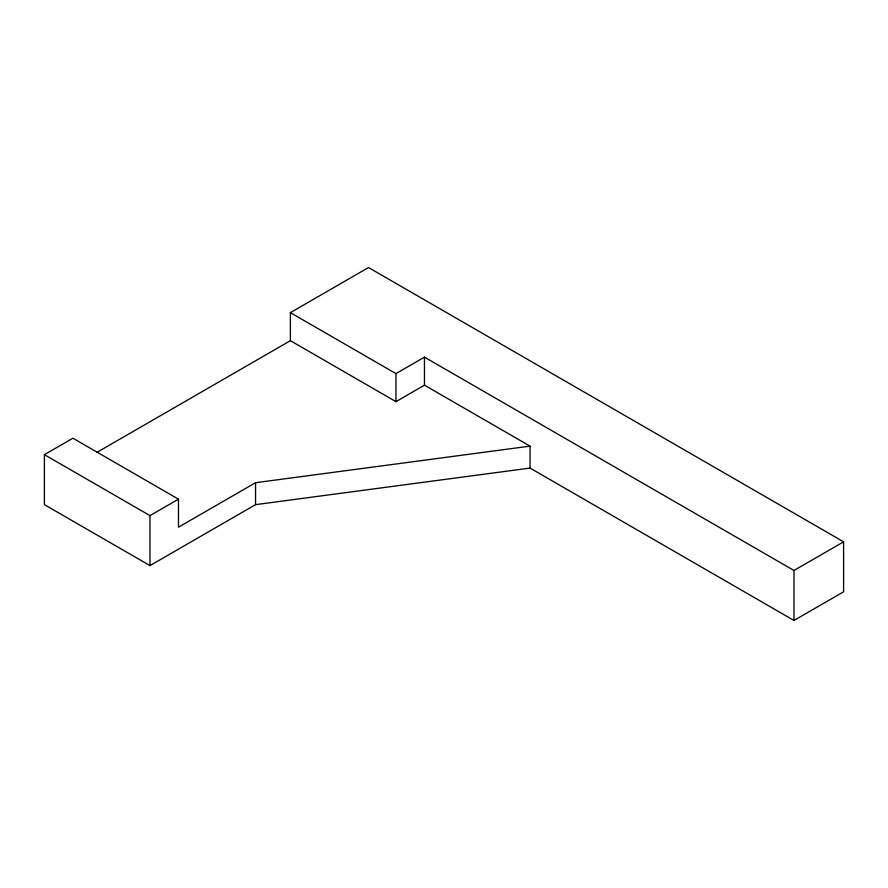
<?xml version="1.0" encoding="UTF-8"?>
<svg xmlns="http://www.w3.org/2000/svg" width="888" height="888" viewBox="0 0 888 888"><rect width="100%" height="100%" fill="white"/><g stroke="black" fill="none" stroke-linecap="round" stroke-linejoin="round"><path stroke-width="1.33" d="M530.047 468.076L255.544 504.65L149.972 565.601L44.4 504.65L44.4 454.667L72.905 438.206L178.477 499.167L178.477 527.206L255.544 482.706L530.047 446.131L530.047 468.076L793.983 620.457L843.6 591.808L843.6 541.824L368.509 267.543L290.387 312.643L290.387 340.681L96.936 452.369M44.4 454.667L149.972 515.617L178.477 499.167M290.387 312.643L395.959 373.604L424.464 357.143L793.983 570.473L843.6 541.824M290.387 340.681L395.959 401.642L424.464 385.181L530.047 446.131M793.983 570.473L793.983 620.457M424.464 357.143L424.464 385.181M395.959 373.604L395.959 401.642M255.544 482.706L255.544 504.65M149.972 515.617L149.972 565.601"/></g></svg>
